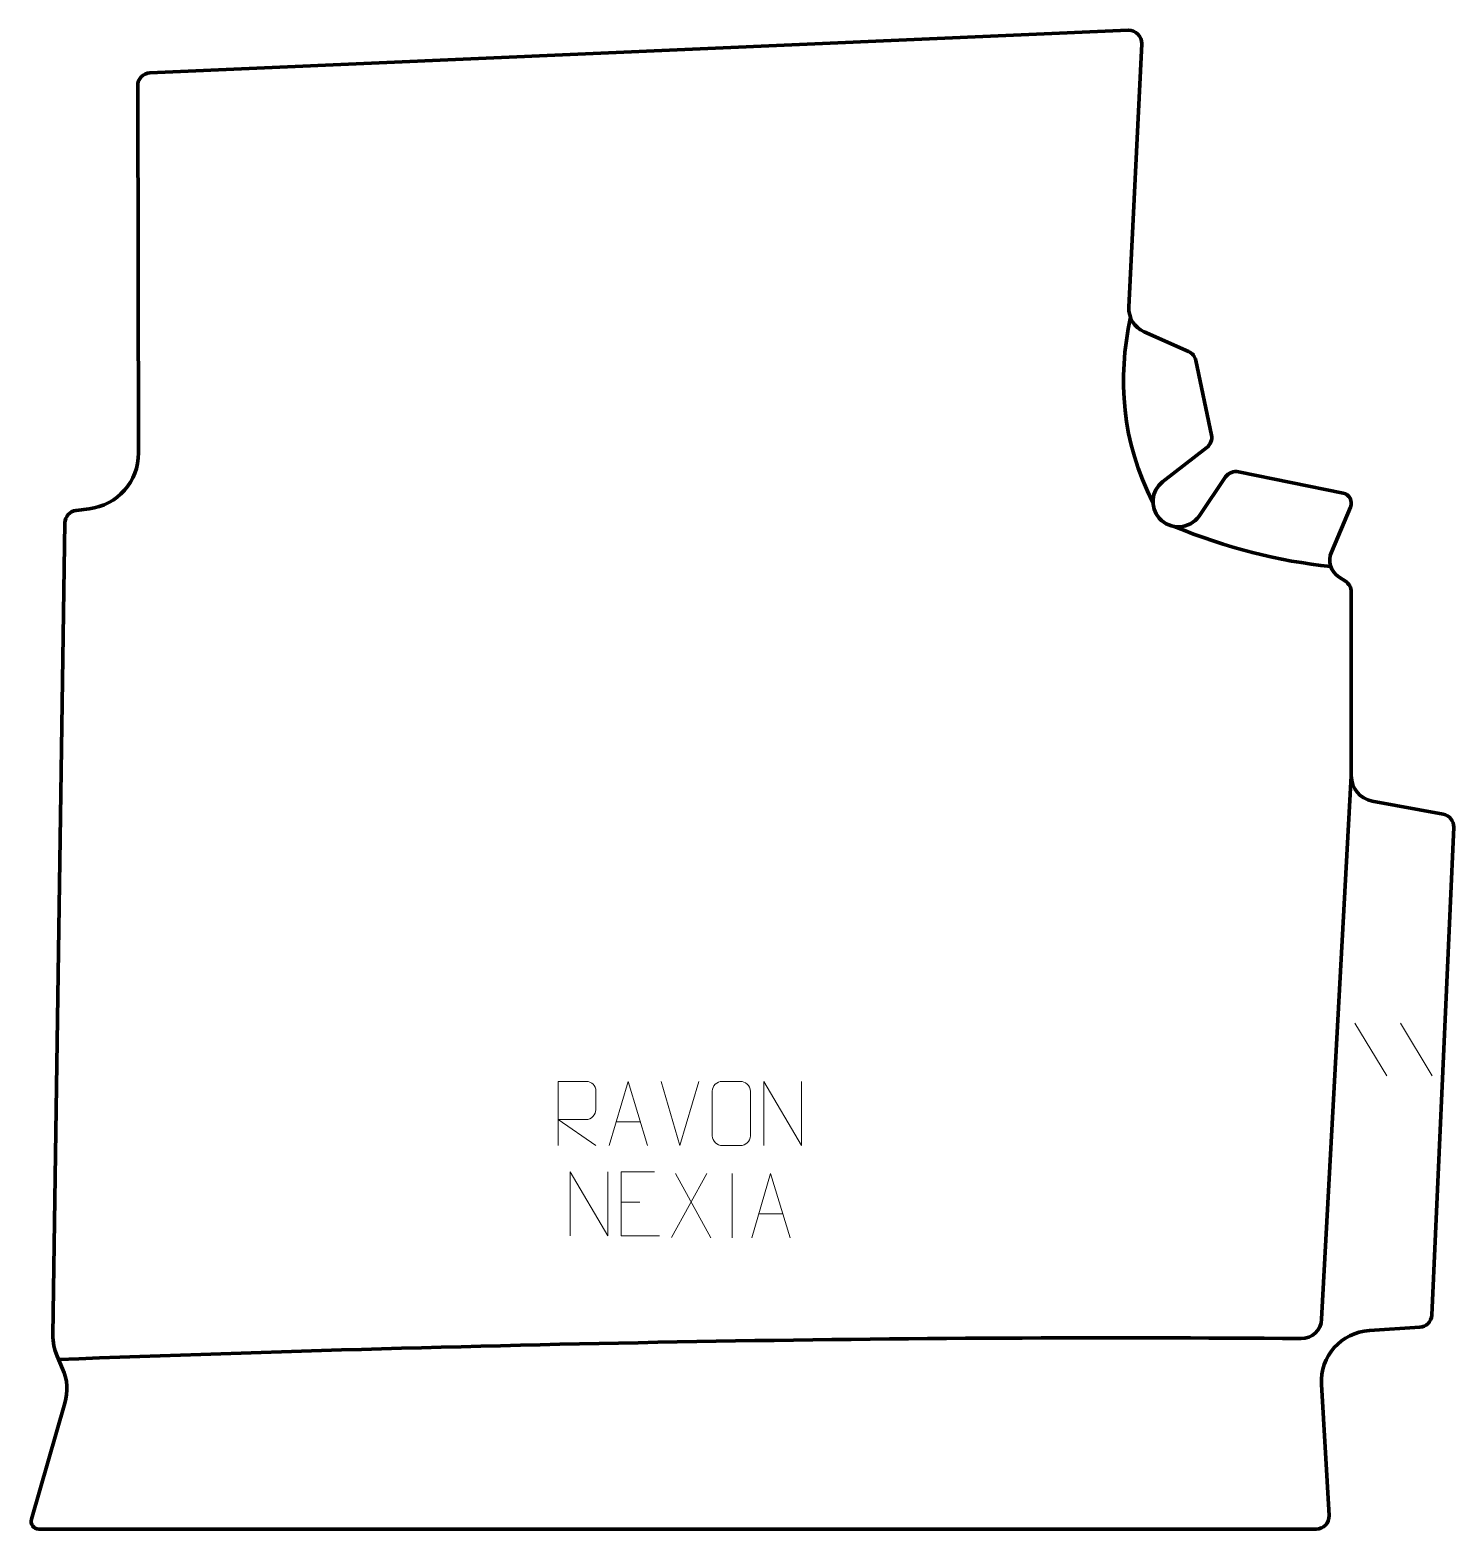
# Model space of a CAD drawing. Header units: millimetres. Extents: x -277 to 277, y -291 to 292.
import ezdxf

# ---------------------------------------------------------------- set-up
doc = ezdxf.new("R2010")
doc.units = ezdxf.units.MM
doc.header["$MEASUREMENT"] = 0
for name, color, linetype in [('layer 1', 7, 'Continuous'), ('layer 2', 7, 'Continuous'), ('layer 3', 7, 'Continuous')]:
    doc.layers.add(name, color=color, linetype=linetype)

msp = doc.modelspace()

# ---------------------------------------------------------------- linework, layer by layer
at = {"layer": 'layer 1', "color": 250, "lineweight": 9}
for points in [[(238.297, -94.7068), (238.297, -94.7068), (250.6613, -115.2511), (250.6613, -115.2511)], [(256.0269, -94.7068), (256.0269, -94.7068), (268.3912, -115.2511), (268.3912, -115.2511)], [(-24.3179, -142.3282), (-24.3179, -142.3282), (-31.6397, -117.3746), (-31.6397, -117.3746)], [(-16.996, -117.3746), (-16.996, -117.3746), (-24.3178, -142.3282), (-24.3178, -142.3282)], [(-49.0903, -133.0787), (-49.0903, -133.0787), (-39.5946, -133.0787), (-39.5946, -133.0787)], [(-13.789, -153.2494), (-13.789, -153.2494), (-27.5296, -178.1452), (-27.5296, -178.1452)], [(-26.075, -153.2494), (-26.075, -153.2494), (-12.3344, -178.2029), (-12.3344, -178.2029)], [(-3.932, -153.2391), (-3.932, -153.2391), (-3.932, -178.2132), (-3.932, -178.2132)], [(-47.1073, -164.3925), (-47.1073, -164.3925), (-39.9392, -164.3925), (-39.9392, -164.3925)], [(6.3201, -168.9535), (6.3201, -168.9535), (15.8158, -168.9535), (15.8158, -168.9535)]]:
    msp.add_open_spline(points, degree=3, dxfattribs=at)
for points, knots in [([(-71.6745, -142.3281), (-71.6745, -142.3281), (-71.6745, -117.3746), (-71.6745, -117.3746), (-71.6745, -117.3746), (-68.0797, -117.3746), (-64.4842, -117.3746), (-60.889, -117.3746), (-60.889, -117.3746), (-58.5637, -117.4123), (-57.0064, -118.9023), (-57.0105, -121.2687), (-57.0105, -121.2687), (-57.0109, -123.3042), (-57.0109, -126.3636), (-57.0105, -128.3996), (-57.0105, -128.3996), (-57.017, -130.2751), (-58.8293, -132.2169), (-60.8388, -132.236), (-60.8388, -132.236), (-60.8388, -132.236), (-71.6745, -132.236), (-71.6745, -132.236), (-71.6745, -132.236), (-71.6745, -132.236), (-57.0198, -142.3281), (-57.0198, -142.3281)], [0, 0, 0, 0, 0.125, 0.125, 0.125, 0.125, 0.25, 0.25, 0.25, 0.25, 0.375, 0.375, 0.375, 0.375, 0.5, 0.5, 0.5, 0.5, 0.625, 0.625, 0.625, 0.625, 0.75, 0.75, 0.75, 0.75, 1, 1, 1, 1]), ([(-51.8129, -142.3281), (-51.8129, -142.3281), (-44.4419, -117.3746), (-44.4419, -117.3746), (-44.4419, -117.3746), (-44.4419, -117.3746), (-36.872, -142.3281), (-36.872, -142.3281)], [0, 0, 0, 0, 0.33333333, 0.33333333, 0.33333333, 0.33333333, 1, 1, 1, 1]), ([(-7.8374, -117.3749), (-5.5117, -117.3749), (-3.1856, -117.3749), (-0.8595, -117.3749), (-0.8595, -117.3749), (1.0871, -117.3393), (3.0785, -118.8309), (3.1052, -121.2685), (3.1052, -121.2685), (3.1048, -127.0154), (3.1048, -132.7627), (3.1052, -138.5104), (3.1052, -138.5104), (2.9654, -140.8338), (1.2882, -142.3134), (-0.8595, -142.3242), (-0.8595, -142.3242), (-3.1914, -142.3238), (-5.5233, -142.3238), (-7.8548, -142.3242), (-7.8548, -142.3242), (-9.7798, -142.4296), (-11.7519, -140.5451), (-11.7407, -138.5278), (-11.7407, -138.5278), (-11.7404, -132.7577), (-11.7404, -126.988), (-11.7407, -121.2187), (-11.7407, -121.2187), (-11.7365, -119.0806), (-9.9898, -117.3614), (-7.8374, -117.3749)], [0, 0, 0, 0, 0.11111111, 0.11111111, 0.11111111, 0.11111111, 0.22222222, 0.22222222, 0.22222222, 0.22222222, 0.33333333, 0.33333333, 0.33333333, 0.33333333, 0.44444444, 0.44444444, 0.44444444, 0.44444444, 0.55555556, 0.55555556, 0.55555556, 0.55555556, 0.66666667, 0.66666667, 0.66666667, 0.66666667, 0.77777778, 0.77777778, 0.77777778, 0.77777778, 1, 1, 1, 1]), ([(8.3548, -142.3281), (8.3548, -142.3281), (8.3548, -117.3746), (8.3548, -117.3746), (8.3548, -117.3746), (8.3548, -117.3746), (23.0096, -142.3281), (23.0096, -142.3281), (23.0096, -142.3281), (23.0096, -142.3281), (23.0096, -117.3746), (23.0096, -117.3746)], [0, 0, 0, 0, 0.25, 0.25, 0.25, 0.25, 0.5, 0.5, 0.5, 0.5, 1, 1, 1, 1]), ([(-67.0018, -177.4663), (-67.0018, -177.4663), (-67.0018, -152.5128), (-67.0018, -152.5128), (-67.0018, -152.5128), (-67.0018, -152.5128), (-52.347, -177.4663), (-52.347, -177.4663), (-52.347, -177.4663), (-52.347, -177.4663), (-52.347, -152.5128), (-52.347, -152.5128)], [0, 0, 0, 0, 0.25, 0.25, 0.25, 0.25, 0.5, 0.5, 0.5, 0.5, 1, 1, 1, 1]), ([(-34.2334, -152.5128), (-34.2334, -152.5128), (-47.1073, -152.5128), (-47.1073, -152.5128), (-47.1073, -152.5128), (-47.1073, -152.5128), (-47.1073, -177.4664), (-47.1073, -177.4664), (-47.1073, -177.4664), (-47.1073, -177.4664), (-32.2415, -177.4664), (-32.2415, -177.4664)], [0, 0, 0, 0, 0.25, 0.25, 0.25, 0.25, 0.5, 0.5, 0.5, 0.5, 1, 1, 1, 1]), ([(3.5975, -178.2029), (3.5975, -178.2029), (10.9685, -153.2494), (10.9685, -153.2494), (10.9685, -153.2494), (10.9685, -153.2494), (18.5384, -178.2029), (18.5384, -178.2029)], [0, 0, 0, 0, 0.33333333, 0.33333333, 0.33333333, 0.33333333, 1, 1, 1, 1])]:
    msp.add_open_spline(points, degree=3, knots=knots, dxfattribs=at)
at = {"layer": 'layer 2', "color": 12, "lineweight": 200}
msp.add_open_spline([(-273.7229, -291.4999), (-273.7229, -291.4999), (223.209, -291.4999), (223.209, -291.4999), (223.209, -291.4999), (226.0831, -291.4999), (228.3656, -289.0997), (228.2012, -286.2507), (228.2012, -286.2507), (228.2012, -286.2507), (225.258, -235.2337), (225.258, -235.2337), (225.258, -235.2337), (224.629, -224.331), (232.981, -214.9695), (243.9552, -214.2759), (243.9552, -214.2759), (243.9552, -214.2759), (263.4719, -213.0426), (263.4719, -213.0426), (263.4719, -213.0426), (266.019, -212.8814), (268.0351, -210.841), (268.1494, -208.3095), (268.1494, -208.3095), (268.1494, -208.3095), (276.7187, -18.5388), (276.7187, -18.5388), (276.7187, -18.5388), (276.8302, -16.0656), (275.0907, -13.889), (272.6406, -13.4349), (272.6406, -13.4349), (272.6406, -13.4349), (245.0368, -8.3206), (245.0368, -8.3206), (245.0368, -8.3206), (240.3032, -7.4438), (236.8711, -3.3405), (236.8711, 1.4421), (236.8711, 1.4421), (236.8711, 1.4421), (236.8711, 73.0062), (236.8711, 73.0062), (236.8711, 73.0062), (236.8711, 74.6817), (236.0195, 76.2446), (234.6073, 77.1618), (234.6073, 77.1618), (234.6073, 77.1618), (232.1029, 78.7881), (232.1029, 78.7881), (232.1029, 78.7881), (228.8658, 80.8902), (227.6064, 84.9913), (229.1118, 88.5297), (229.1118, 88.5297), (229.1118, 88.5297), (236.5652, 106.0473), (236.5652, 106.0473), (236.5652, 106.0473), (237.5477, 108.3567), (236.1567, 110.9815), (233.6834, 111.4849), (233.6834, 111.4849), (233.6834, 111.4849), (193.0483, 119.7541), (193.0483, 119.7541), (193.0483, 119.7541), (191.108, 120.1493), (189.1159, 119.3694), (187.9687, 117.7658), (187.9687, 117.7658), (187.9687, 117.7658), (177.664, 102.5137), (177.664, 102.5137), (177.664, 102.5137), (173.9725, 97.3539), (166.4033, 96.9552), (162.1827, 101.6981), (162.1827, 101.6981), (162.1827, 101.6981), (162.1827, 101.6981), (162.1827, 101.6981), (162.1827, 101.6981), (158.4376, 105.9066), (158.9996, 112.3709), (163.416, 115.8792), (163.416, 115.8792), (163.416, 115.8792), (180.6887, 129.1853), (180.6887, 129.1853), (180.6887, 129.1853), (182.1577, 130.3523), (182.8428, 132.2397), (182.4618, 134.0687), (182.4618, 134.0687), (182.4618, 134.0687), (176.43, 163.0198), (176.43, 163.0198), (176.43, 163.0198), (176.1044, 164.5844), (175.0401, 165.8975), (173.5711, 166.5483), (173.5711, 166.5483), (173.5711, 166.5483), (156.2568, 174.2198), (156.2568, 174.2198), (156.2568, 174.2198), (152.4923, 175.8878), (150.1442, 179.6788), (150.3428, 183.768), (150.3428, 183.768), (150.3428, 183.768), (155.3268, 286.2953), (155.3268, 286.2953), (155.3268, 286.2953), (155.4686, 289.2145), (153.0535, 291.6235), (150.1135, 291.4953), (150.1135, 291.4953), (150.1135, 291.4953), (-230.4769, 274.9282), (-230.4769, 274.9282), (-230.4769, 274.9282), (-233.1552, 274.8115), (-235.2641, 272.618), (-235.2578, 269.9556), (-235.2578, 269.9556), (-235.2578, 269.9556), (-234.917, 127.0751), (-234.917, 127.0751), (-234.917, 127.0751), (-234.8905, 116.0369), (-243.159, 106.7132), (-254.1882, 105.3441), (-254.1882, 105.3441), (-254.1882, 105.3441), (-259.2421, 104.7166), (-259.2421, 104.7166), (-259.2421, 104.7166), (-261.7168, 104.4097), (-263.5851, 102.3385), (-263.6215, 99.8622), (-263.6215, 99.8622), (-263.6215, 99.8622), (-268.2759, -215.9852), (-268.2759, -215.9852), (-268.2759, -215.9852), (-268.3176, -218.8138), (-267.75, -221.619), (-266.612, -224.2123), (-266.612, -224.2123), (-266.612, -224.2123), (-264.4413, -229.1573), (-264.4413, -229.1573), (-264.4413, -229.1573), (-262.5825, -233.3923), (-262.2682, -238.1384), (-263.553, -242.5782), (-263.553, -242.5782), (-263.553, -242.5782), (-276.6062, -287.6978), (-276.6062, -287.6978), (-276.6062, -287.6978), (-277.1568, -289.602), (-275.7175, -291.4999), (-273.7229, -291.4999)], degree=3, knots=[0, 0, 0, 0, 0.02325581, 0.02325581, 0.02325581, 0.02325581, 0.04651163, 0.04651163, 0.04651163, 0.04651163, 0.06976744, 0.06976744, 0.06976744, 0.06976744, 0.09302326, 0.09302326, 0.09302326, 0.09302326, 0.11627907, 0.11627907, 0.11627907, 0.11627907, 0.13953488, 0.13953488, 0.13953488, 0.13953488, 0.1627907, 0.1627907, 0.1627907, 0.1627907, 0.18604651, 0.18604651, 0.18604651, 0.18604651, 0.20930233, 0.20930233, 0.20930233, 0.20930233, 0.23255814, 0.23255814, 0.23255814, 0.23255814, 0.25581395, 0.25581395, 0.25581395, 0.25581395, 0.27906977, 0.27906977, 0.27906977, 0.27906977, 0.30232558, 0.30232558, 0.30232558, 0.30232558, 0.3255814, 0.3255814, 0.3255814, 0.3255814, 0.34883721, 0.34883721, 0.34883721, 0.34883721, 0.37209302, 0.37209302, 0.37209302, 0.37209302, 0.39534884, 0.39534884, 0.39534884, 0.39534884, 0.41860465, 0.41860465, 0.41860465, 0.41860465, 0.44186047, 0.44186047, 0.44186047, 0.44186047, 0.46511628, 0.46511628, 0.46511628, 0.46511628, 0.48837209, 0.48837209, 0.48837209, 0.48837209, 0.51162791, 0.51162791, 0.51162791, 0.51162791, 0.53488372, 0.53488372, 0.53488372, 0.53488372, 0.55813953, 0.55813953, 0.55813953, 0.55813953, 0.58139535, 0.58139535, 0.58139535, 0.58139535, 0.60465116, 0.60465116, 0.60465116, 0.60465116, 0.62790698, 0.62790698, 0.62790698, 0.62790698, 0.65116279, 0.65116279, 0.65116279, 0.65116279, 0.6744186, 0.6744186, 0.6744186, 0.6744186, 0.69767442, 0.69767442, 0.69767442, 0.69767442, 0.72093023, 0.72093023, 0.72093023, 0.72093023, 0.74418605, 0.74418605, 0.74418605, 0.74418605, 0.76744186, 0.76744186, 0.76744186, 0.76744186, 0.79069767, 0.79069767, 0.79069767, 0.79069767, 0.81395349, 0.81395349, 0.81395349, 0.81395349, 0.8372093, 0.8372093, 0.8372093, 0.8372093, 0.86046512, 0.86046512, 0.86046512, 0.86046512, 0.88372093, 0.88372093, 0.88372093, 0.88372093, 0.90697674, 0.90697674, 0.90697674, 0.90697674, 0.93023256, 0.93023256, 0.93023256, 0.93023256, 0.95348837, 0.95348837, 0.95348837, 0.95348837, 1, 1, 1, 1], dxfattribs=at)
at = {"layer": 'layer 3', "color": 142, "lineweight": 200}
for points in [[(150.9189, 179.9388), (145.9345, 155.7542), (147.4983, 131.6289), (159.7133, 107.7906)], [(228.8886, 82.9395), (208.5654, 84.9653), (188.2419, 90.1584), (167.9187, 98.5197)]]:
    msp.add_open_spline(points, degree=3, dxfattribs=at)
msp.add_open_spline([(236.8709, 1.442), (236.8709, 1.442), (225.3322, -209.9208), (225.3322, -209.9208), (225.3322, -209.9208), (225.1005, -214.1648), (221.5476, -217.4735), (217.2685, -217.435), (217.2685, -217.435), (65.4385, -216.0678), (-96.6303, -219.192), (-266.0325, -225.5321)], degree=3, knots=[0, 0, 0, 0, 0.25, 0.25, 0.25, 0.25, 0.5, 0.5, 0.5, 0.5, 1, 1, 1, 1], dxfattribs=at)

doc.saveas('drawing.dxf')
